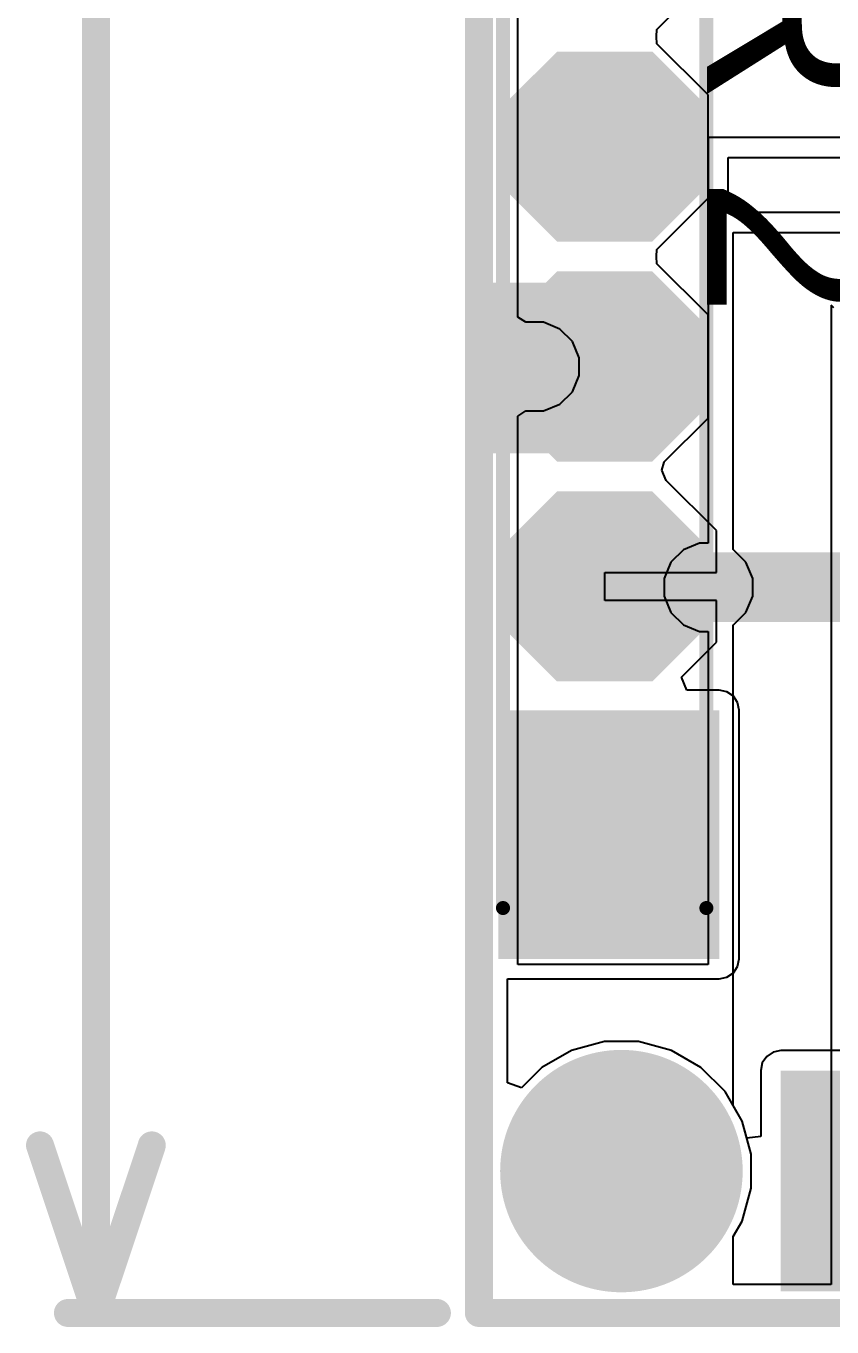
# Model space of a CAD drawing. Header units: millimetres. Extents: x -5.5 to 48.8, y -1.4 to 42.1.
# Drawn here: x -5.41 to 1.91, y -1.42 to 10.41 of the extents above; entities that cross this region are included whole.
import ezdxf

# ---------------------------------------------------------------- set-up
doc = ezdxf.new("R2010")
doc.units = ezdxf.units.MM
for name, color, linetype in [('BottomLayer', 5, 'Continuous'), ('BottomSolder', 6, 'Continuous'), ('Mechanical1', 6, 'Continuous'), ('Mechanical2', 216, 'Continuous'), ('MultiLayer', 9, 'Continuous'), ('PadHoleLayer', 156, 'Continuous'), ('TopLayer', 1, 'Continuous'), ('TopOverlay', 2, 'Continuous'), ('TopPaste', 8, 'Continuous'), ('TopSolder', 216, 'Continuous'), ('ViaHoleLayer', 16, 'Continuous')]:
    doc.layers.add(name, color=color, linetype=linetype)
doc.styles.add('Arial', font='', dxfattribs={"height": 0.2})
doc.styles.get('Arial').set_extended_font_data('Arial')

# ---------------------------------------------------------------- blocks, each defined once
blk = doc.blocks.new('SMD_PADS__1X8__2_54MM_35')
at = {"layer": 'TopLayer'}
for points in [[(0.381, 0.762), (-0.381, 0.762), (-0.762, 0.381), (-0.762, -0.381), (-0.381, -0.762), (0.381, -0.762), (0.762, -0.381), (0.762, 0.381)], [(2.381, 0.762), (1.619, 0.762), (1.238, 0.381), (1.238, -0.381), (1.619, -0.762), (2.381, -0.762), (2.762, -0.381), (2.762, 0.381)], [(4.381, 0.762), (3.619, 0.762), (3.238, 0.381), (3.238, -0.381), (3.619, -0.762), (4.381, -0.762), (4.762, -0.381), (4.762, 0.381)], [(6.381, 0.762), (5.619, 0.762), (5.238, 0.381), (5.238, -0.381), (5.619, -0.762), (6.381, -0.762), (6.762, -0.381), (6.762, 0.381)]]:
    blk.add_hatch(color=1, dxfattribs=at).paths.add_polyline_path(points)
at = {"layer": 'TopPaste'}
for points in [[(0.381, 0.762), (-0.381, 0.762), (-0.762, 0.381), (-0.762, -0.381), (-0.381, -0.762), (0.381, -0.762), (0.762, -0.381), (0.762, 0.381)], [(2.381, 0.762), (1.619, 0.762), (1.238, 0.381), (1.238, -0.381), (1.619, -0.762), (2.381, -0.762), (2.762, -0.381), (2.762, 0.381)], [(4.381, 0.762), (3.619, 0.762), (3.238, 0.381), (3.238, -0.381), (3.619, -0.762), (4.381, -0.762), (4.762, -0.381), (4.762, 0.381)], [(6.381, 0.762), (5.619, 0.762), (5.238, 0.381), (5.238, -0.381), (5.619, -0.762), (6.381, -0.762), (6.762, -0.381), (6.762, 0.381)]]:
    blk.add_hatch(color=8, dxfattribs=at).paths.add_polyline_path(points)
at = {"layer": 'TopSolder'}
for points in [[(0.432, 0.864), (-0.432, 0.864), (-0.864, 0.432), (-0.864, -0.432), (-0.432, -0.864), (0.432, -0.864), (0.864, -0.432), (0.864, 0.432)], [(2.432, 0.864), (1.568, 0.864), (1.136, 0.432), (1.136, -0.432), (1.568, -0.864), (2.432, -0.864), (2.864, -0.432), (2.864, 0.432)], [(4.432, 0.864), (3.568, 0.864), (3.136, 0.432), (3.136, -0.432), (3.568, -0.864), (4.432, -0.864), (4.864, -0.432), (4.864, 0.432)], [(6.432, 0.864), (5.568, 0.864), (5.136, 0.432), (5.136, -0.432), (5.568, -0.864), (6.432, -0.864), (6.864, -0.432), (6.864, 0.432)]]:
    blk.add_hatch(color=216, dxfattribs=at).paths.add_polyline_path(points)
at = {"layer": 'TopOverlay', "const_width": 0.127}
for points in [[(-0.924, 0.924), (-0.924, -0.924)], [(-0.924, 0.924), (14.924, 0.924)], [(14.924, -0.924), (-0.924, -0.924)]]:
    blk.add_lwpolyline(points, dxfattribs=at)
at = {"layer": 'TopOverlay', "const_width": 0.0635}
for points in [[(-0.956, 0.924, 1), (-0.892, 0.924, 1)], [(-0.956, 0.924, 1), (-0.892, 0.924, 1)], [(-0.956, -0.924, 1), (-0.892, -0.924, 1)], [(-0.956, -0.924, 1), (-0.892, -0.924, 1)]]:
    blk.add_lwpolyline(points, format="xyb", close=True, dxfattribs=at)

msp = doc.modelspace()

# ---------------------------------------------------------------- hatches: boundary and pattern name
at = {"layer": 'BottomLayer'}
h = msp.add_hatch(color=5, dxfattribs=at)
edge = h.paths.add_edge_path()
edge.add_arc((-0.787, 7.315), 0.225, 0, 360)
h = msp.add_hatch(color=5, dxfattribs=at)
edge = h.paths.add_edge_path()
edge.add_arc((0.791, 5.309), 0.225, 0, 360)
h = msp.add_hatch(color=5, dxfattribs=at)
edge = h.paths.add_edge_path()
edge.add_arc((-0.762, 2.184), 0.225, 0, 360)
h = msp.add_hatch(color=5, dxfattribs=at)
edge = h.paths.add_edge_path()
edge.add_arc((0.584, 2.184), 0.225, 0, 360)
h = msp.add_hatch(color=5, dxfattribs=at)
edge = h.paths.add_edge_path()
edge.add_arc((0, 0), 1, 0, 360)
h = msp.add_hatch(color=5, dxfattribs=at)
edge = h.paths.add_edge_path()
edge.add_arc((1.676, 0.635), 0.225, 0, 360)
h = msp.add_hatch(color=5, dxfattribs=at)
edge = h.paths.add_edge_path()
edge.add_arc((1.676, -0.813), 0.225, 0, 360)
at = {"layer": 'BottomSolder'}
h = msp.add_hatch(color=6, dxfattribs=at)
edge = h.paths.add_edge_path()
edge.add_arc((0, 0), 1.102, 0, 360)
at = {"layer": 'MultiLayer'}
h = msp.add_hatch(color=9, dxfattribs=at)
edge = h.paths.add_edge_path()
edge.add_arc((0, 0), 1, 0, 360)
at = {"layer": 'PadHoleLayer'}
h = msp.add_hatch(color=156, dxfattribs=at)
edge = h.paths.add_edge_path()
edge.add_arc((0, 0), 1, 0, 360)
at = {"layer": 'TopLayer'}
for points in [[(-1.168, 6.528), (0.229, 6.528), (0.229, 8.077), (-1.168, 8.077)], [(-1.118, 1.93), (0.889, 1.93), (0.889, 4.191), (-1.118, 4.191)], [(1.448, -1.092), (3.708, -1.092), (3.708, 0.914), (1.448, 0.914)]]:
    msp.add_hatch(color=1, dxfattribs=at).paths.add_polyline_path(points)
h = msp.add_hatch(color=1, dxfattribs=at)
edge = h.paths.add_edge_path()
edge.add_arc((-0.787, 7.315), 0.225, 0, 360)
h = msp.add_hatch(color=1, dxfattribs=at)
edge = h.paths.add_edge_path()
edge.add_arc((0.791, 5.309), 0.225, 0, 360)
h = msp.add_hatch(color=1, dxfattribs=at)
edge = h.paths.add_edge_path()
edge.add_arc((-0.762, 2.184), 0.225, 0, 360)
h = msp.add_hatch(color=1, dxfattribs=at)
edge = h.paths.add_edge_path()
edge.add_arc((0.584, 2.184), 0.225, 0, 360)
h = msp.add_hatch(color=1, dxfattribs=at)
edge = h.paths.add_edge_path()
edge.add_arc((0, 0), 1, 0, 360)
h = msp.add_hatch(color=1, dxfattribs=at)
edge = h.paths.add_edge_path()
edge.add_arc((1.676, 0.635), 0.225, 0, 360)
h = msp.add_hatch(color=1, dxfattribs=at)
edge = h.paths.add_edge_path()
edge.add_arc((1.676, -0.813), 0.225, 0, 360)
at = {"layer": 'TopSolder'}
h = msp.add_hatch(color=216, dxfattribs=at)
edge = h.paths.add_edge_path()
edge.add_arc((0, 0), 1.102, 0, 360)
at = {"layer": 'ViaHoleLayer'}
h = msp.add_hatch(color=16, dxfattribs=at)
edge = h.paths.add_edge_path()
edge.add_arc((-0.787, 7.315), 0.1, 0, 360)
h = msp.add_hatch(color=16, dxfattribs=at)
edge = h.paths.add_edge_path()
edge.add_arc((0.791, 5.309), 0.1, 0, 360)
h = msp.add_hatch(color=16, dxfattribs=at)
edge = h.paths.add_edge_path()
edge.add_arc((-0.762, 2.184), 0.1, 0, 360)
h = msp.add_hatch(color=16, dxfattribs=at)
edge = h.paths.add_edge_path()
edge.add_arc((0.584, 2.184), 0.1, 0, 360)
h = msp.add_hatch(color=16, dxfattribs=at)
edge = h.paths.add_edge_path()
edge.add_arc((1.676, 0.635), 0.1, 0, 360)
h = msp.add_hatch(color=16, dxfattribs=at)
edge = h.paths.add_edge_path()
edge.add_arc((1.676, -0.813), 0.1, 0, 360)

# ---------------------------------------------------------------- linework, layer by layer
at = {"layer": 'BottomLayer'}
for p, q in [((-0.94, 7.766), (-0.94, 11.176)), ((5.318, 9.398), (0.787, 9.398)), ((0.787, 9.398), (0.787, 5.711)), ((0.969, 8.755), (0.969, 9.217)), ((0.969, 9.217), (5.318, 9.217)), ((1.016, 8.716), (0.969, 8.755)), ((5.08, 8.716), (1.016, 8.716)), ((1.016, 7.518), (1.016, 8.534)), ((1.016, 8.534), (5.08, 8.534)), ((1.93, 7.849), (1.905, 7.874)), ((1.905, 7.874), (1.905, -1.031)), ((-0.868, 7.718), (-0.94, 7.766)), ((-0.707, 7.718), (-0.868, 7.718)), ((-0.559, 7.657), (-0.707, 7.718)), ((-0.446, 7.543), (-0.559, 7.657)), ((-0.385, 7.395), (-0.446, 7.543)), ((1.016, 5.651), (1.016, 7.518)), ((-0.385, 7.235), (-0.385, 7.395)), ((-0.446, 7.087), (-0.385, 7.235)), ((-0.559, 6.974), (-0.446, 7.087)), ((-0.94, 6.864), (-0.868, 6.912)), ((-0.94, 1.88), (-0.94, 6.864)), ((-0.868, 6.912), (-0.707, 6.912)), ((-0.707, 6.912), (-0.559, 6.974)), ((0.711, 5.711), (0.563, 5.65)), ((0.787, 5.711), (0.711, 5.711)), ((0.563, 5.65), (0.45, 5.537)), ((1.019, 5.65), (1.016, 5.651)), ((1.132, 5.537), (1.019, 5.65)), ((0.45, 5.537), (0.388, 5.389)), ((1.194, 5.389), (1.132, 5.537)), ((0.388, 5.389), (0.388, 5.228)), ((1.194, 5.228), (1.194, 5.389)), ((0.388, 5.228), (0.45, 5.08)), ((1.132, 5.08), (1.194, 5.228)), ((0.45, 5.08), (0.563, 4.967)), ((1.019, 4.967), (1.132, 5.08)), ((0.563, 4.967), (0.711, 4.906)), ((0.711, 4.906), (0.787, 4.906)), ((0.787, 4.906), (0.787, 1.88)), ((1.016, 4.966), (1.019, 4.967)), ((1.016, 0.596), (1.016, 4.966)), ((0.787, 1.88), (-0.94, 1.88)), ((1.098, 0.455), (1.016, 0.596)), ((1.178, 0.155), (1.098, 0.455)), ((1.178, -0.155), (1.178, 0.155)), ((1.098, -0.455), (1.178, -0.155)), ((1.016, -0.596), (1.098, -0.455)), ((1.016, -1.031), (1.016, -0.596)), ((1.905, -1.031), (1.016, -1.031))]:
    msp.add_line(p, q, dxfattribs=at)
at = {"layer": 'Mechanical1', "const_width": 0.254}
for points in [[(-4.775, -1.29), (-4.775, 11.041)], [(-5.283, 0.234), (-4.775, -1.29)], [(-4.775, -1.29), (-4.267, 0.234)], [(-5.029, -1.29), (-1.676, -1.29)]]:
    msp.add_lwpolyline(points, dxfattribs=at)
at = {"layer": 'Mechanical1', "const_width": 0.127}
for points in [[(-5.347, 0.234, 1), (-5.22, 0.234, 1)], [(-4.331, 0.234, 1), (-4.204, 0.234, 1)], [(-5.093, -1.29, 1), (-4.966, -1.29, 1)], [(-4.839, -1.29, 1), (-4.712, -1.29, 1)], [(-4.839, -1.29, 1), (-4.712, -1.29, 1)], [(-4.839, -1.29, 1), (-4.712, -1.29, 1)], [(-1.74, -1.29, 1), (-1.613, -1.29, 1)]]:
    msp.add_lwpolyline(points, format="xyb", close=True, dxfattribs=at)
at = {"layer": 'Mechanical2', "const_width": 0.254}
for points in [[(-1.295, -1.29), (-1.295, 38.71)], [(-1.295, -1.29), (48.705, -1.29)]]:
    msp.add_lwpolyline(points, dxfattribs=at)
at = {"layer": 'Mechanical2', "const_width": 0.127}
msp.add_lwpolyline([(-1.359, -1.29, 1), (-1.232, -1.29, 1)], format="xyb", close=True, dxfattribs=at)
msp.add_lwpolyline([(-1.359, -1.29, 1), (-1.232, -1.29, 1)], format="xyb", close=True, dxfattribs=at)
at = {"layer": 'TopLayer'}
for p, q in [((0.322, 10.381), (0.787, 10.846)), ((0.32, 10.316), (0.322, 10.381)), ((0.322, 10.251), (0.32, 10.316)), ((0.787, 9.786), (0.322, 10.251)), ((0.787, 8.846), (0.787, 9.786)), ((0.322, 8.381), (0.787, 8.846)), ((0.32, 8.316), (0.322, 8.381)), ((0.322, 8.251), (0.32, 8.316)), ((0.787, 7.786), (0.322, 8.251)), ((0.787, 6.846), (0.787, 7.786)), ((0.389, 6.448), (0.787, 6.846)), ((0.367, 6.374), (0.388, 6.446)), ((0.388, 6.446), (0.389, 6.448)), ((0.407, 6.281), (0.367, 6.374)), ((0.864, 5.824), (0.407, 6.281)), ((0.864, 5.443), (0.864, 5.824)), ((-0.152, 5.189), (-0.152, 5.443)), ((-0.152, 5.443), (0.864, 5.443)), ((0.864, 5.189), (-0.152, 5.189)), ((0.864, 4.808), (0.864, 5.189)), ((0.545, 4.49), (0.864, 4.808)), ((0.594, 4.372), (0.545, 4.49)), ((0.889, 4.372), (0.594, 4.372)), ((0.958, 4.358), (0.889, 4.372)), ((1.017, 4.319), (0.958, 4.358)), ((1.056, 4.26), (1.017, 4.319)), ((1.07, 4.191), (1.056, 4.26)), ((1.07, 1.93), (1.07, 4.191)), ((1.056, 1.861), (1.07, 1.93)), ((0.958, 1.763), (1.017, 1.802)), ((1.017, 1.802), (1.056, 1.861)), ((-1.036, 0.803), (-1.036, 1.749)), ((-1.036, 1.749), (0.889, 1.749)), ((0.889, 1.749), (0.958, 1.763)), ((-0.455, 1.098), (-0.723, 0.942)), ((-0.155, 1.178), (-0.455, 1.098)), ((0.155, 1.178), (-0.155, 1.178)), ((0.455, 1.098), (0.155, 1.178)), ((0.723, 0.942), (0.455, 1.098)), ((1.378, 1.082), (1.32, 1.043)), ((1.448, 1.096), (1.378, 1.082)), ((3.021, 1.096), (1.448, 1.096)), ((1.28, 0.984), (1.267, 0.914)), ((1.32, 1.043), (1.28, 0.984)), ((-0.723, 0.942), (-0.909, 0.756)), ((0.942, 0.723), (0.723, 0.942)), ((1.267, 0.914), (1.267, 0.315)), ((-0.909, 0.756), (-1.036, 0.803)), ((1.098, 0.455), (0.942, 0.723)), ((1.14, 0.298), (1.098, 0.455)), ((1.267, 0.315), (1.14, 0.298))]:
    msp.add_line(p, q, dxfattribs=at)
at = {"layer": 'TopLayer', "const_width": 0.635}
for points in [[(-0.787, 7.315), (-0.153, 7.315)], [(-0.153, 7.315), (-0.152, 7.316)], [(-0.152, 5.316), (-0.145, 5.309)], [(-0.145, 5.309), (0.791, 5.309)], [(0.791, 5.31), (1.294, 5.31)], [(1.294, 5.31), (1.295, 5.309)], [(1.295, 5.309), (3.023, 5.309)]]:
    msp.add_lwpolyline(points, dxfattribs=at)
at = {"layer": 'TopLayer', "const_width": 0.318}
for points in [[(-0.946, 7.315, 1), (-0.629, 7.315, 1)], [(-0.312, 7.315, 1), (0.005, 7.315, 1)], [(-0.312, 7.315, 1), (0.005, 7.315, 1)], [(-0.311, 7.316, 1), (0.006, 7.316, 1)], [(-0.311, 5.316, 1), (0.006, 5.316, 1)], [(-0.304, 5.309, 1), (0.014, 5.309, 1)], [(-0.304, 5.309, 1), (0.014, 5.309, 1)], [(0.632, 5.31, 1), (0.95, 5.31, 1)], [(0.632, 5.309, 1), (0.95, 5.309, 1)], [(1.136, 5.31, 1), (1.453, 5.31, 1)], [(1.136, 5.31, 1), (1.453, 5.31, 1)], [(1.137, 5.309, 1), (1.454, 5.309, 1)], [(1.137, 5.309, 1), (1.454, 5.309, 1)]]:
    msp.add_lwpolyline(points, format="xyb", close=True, dxfattribs=at)

# ---------------------------------------------------------------- block references
at = {"rotation": 90}
msp.add_blockref('SMD_PADS__1X8__2_54MM_35', (-0.152, 3.316), dxfattribs=at)

# ---------------------------------------------------------------- texts
at = {"layer": 'TopOverlay', "style": 'Arial'}
msp.add_text('MOTOR 2', height=1.651, rotation=270, dxfattribs=at).set_placement((0.777, 18.269))

doc.saveas('drawing.dxf')
